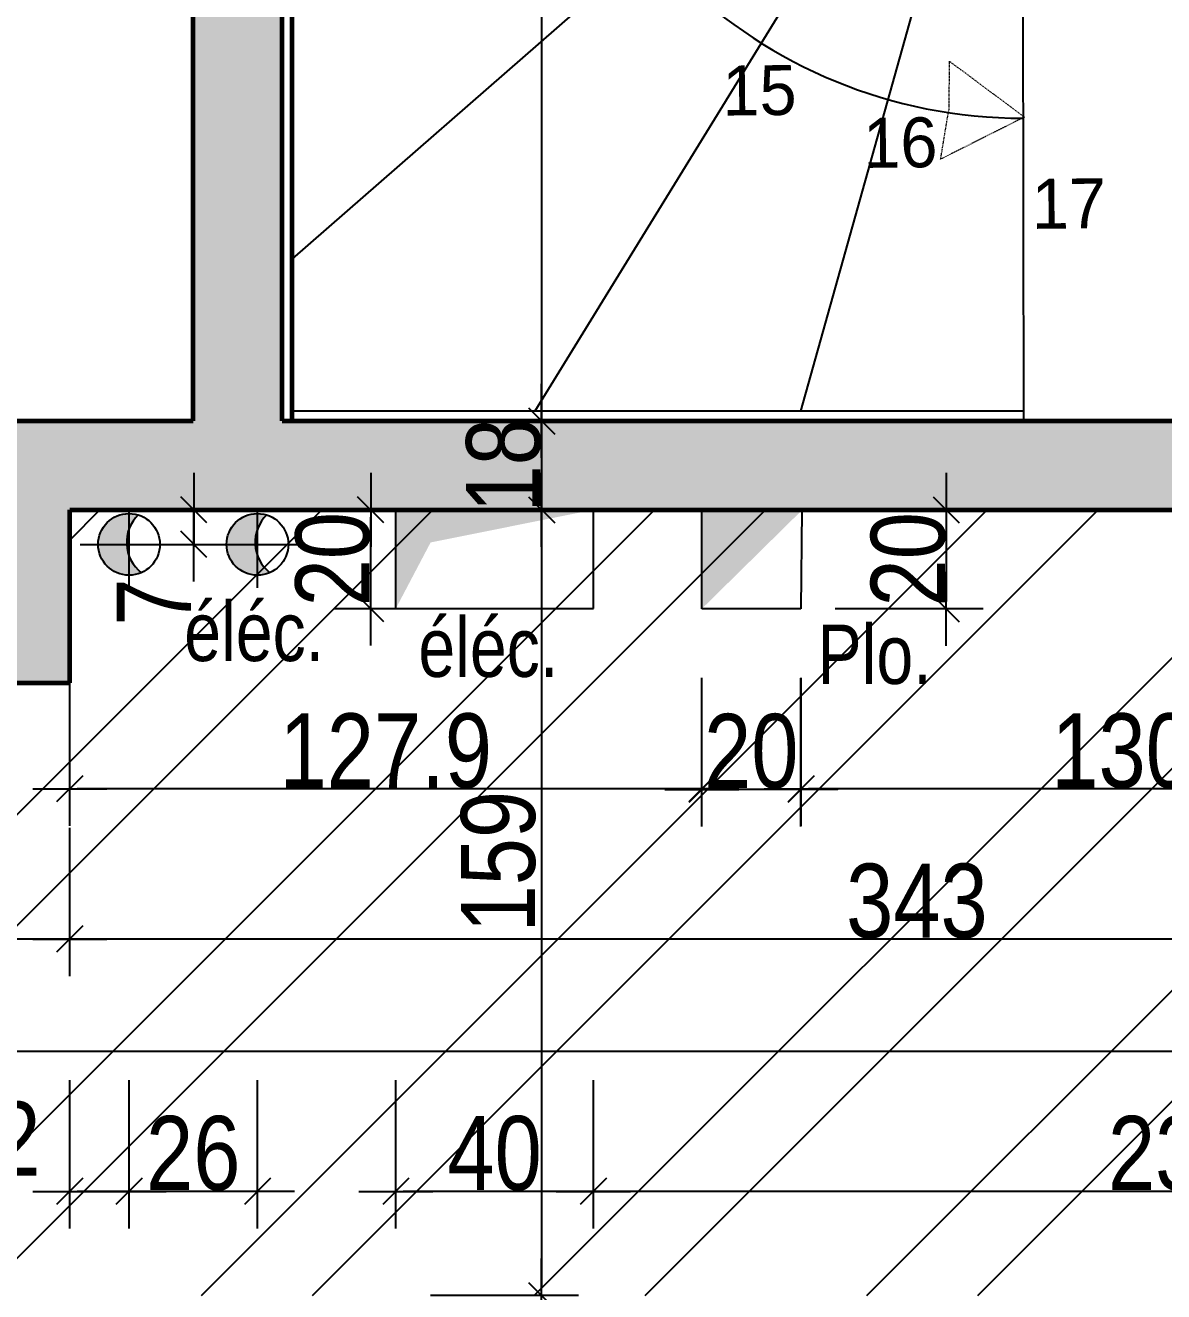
# Model space of a CAD drawing. Header units: millimetres. Extents: x -1734 to 5256, y -3612 to 588.
# Drawn here: x 1687.7 to 1918.2, y -1172 to -915.6 of the extents above; entities that cross this region are included whole.
import ezdxf
from ezdxf.enums import TextEntityAlignment as Align

# ---------------------------------------------------------------- set-up
doc = ezdxf.new("R2010")
doc.units = ezdxf.units.MM
doc.linetypes.add('CACHEX2', pattern=[19.05, 12.7, -6.35])
doc.linetypes.add('Style de ligne -16', pattern=[0.192476, 0.123031, -0.069444])
for name, color, linetype in [('01_cote_gen', 4, 'Continuous'), ('01_linteaux', 2, 'Continuous'), ('01_murs_sup', 2, 'CACHEX2'), ('01_poch_murs', 253, 'Continuous'), ('01_resv', 32, 'Continuous'), ('AA_COTES', 2, 'Continuous')]:
    doc.layers.add(name, color=color, linetype=linetype)
doc.layers.add('01_murs_coup', color=5, linetype='Continuous', lineweight=60)
doc.styles.add('Century Gothic', font='GOTHIC.TTF')
doc.styles.add('MATTE_TXT', font='arial.ttf')
doc.styles.add('STYLE2', font='ARIALN.TTF')
doc.dimstyles.new('JB50', dxfattribs={"dimscale": 0.1, "dimtxt": 150, "dimasz": 15, "dimexe": 0.1, "dimexo": 0.1, "dimgap": 0.09, "dimtad": 1, "dimdec": 1, "dimdsep": 46, "dimtxsty": 'STYLE2', "dimblk1": 'BOND_G', "dimblk2": 'BOND_D', "dimsah": 1, "dimcen": 1.5, "dimdle": 0.01, "dimse1": 1, "dimse2": 1, "dimclrd": 4, "dimclre": 2, "dimclrt": 6, "dimazin": 2, "dimtfac": 2.333333, "dimtdec": 1, "dimtix": 1, "dimtmove": 2, "dimatfit": 3, "dimldrblk": 'BOND_G', "dimfxl": 1, "dimtolj": 1, "dimtzin": 0, "dimarcsym": 0})

# ---------------------------------------------------------------- blocks, each defined once
blk = doc.blocks.new('Groupe-141-1')
at = {"color": 7, "linetype": 'Style de ligne -16', "lineweight": 13}
for p, q in [((14120.06, -46468.85), (14103.01, -46460.55)), ((14103.01, -46460.55), (14104.76, -46470.38)), ((14104.99, -46480.37), (14104.76, -46470.38)), ((14120.06, -46468.85), (14104.99, -46480.37))]:
    blk.add_line(p, q, dxfattribs=at)
blk = doc.blocks.new('BOND_G')
at = {"layer": 'AA_COTES', "color": 0}
for p, q in [((0, -5), (0, 15)), ((1.77, 1.77), (-1.77, -1.77)), ((5, 0), (-5, 0))]:
    blk.add_line(p, q, dxfattribs=at)
blk = doc.blocks.new('BOND_D')
at = {"layer": 'AA_COTES', "color": 0}
for p, q in [((0, 5), (0, -15)), ((-1.77, -1.77), (1.77, 1.77)), ((5, 0), (-5, 0))]:
    blk.add_line(p, q, dxfattribs=at)
blk = doc.blocks.new('*D493')
at = {"layer": '01_cote_gen', "color": 4, "lineweight": -2, "transparency": 16777216}
blk.add_line((2056.23, -1123.36), (692.23, -1123.36), dxfattribs=at)
at = {"layer": 'DEFPOINTS', "color": 0}
for p in [(690.73, -1108.08), (690.73, -1123.36), (2057.73, -1125.11)]:
    blk.add_point(p, dxfattribs=at)
at = {"layer": '01_cote_gen', "color": 4, "lineweight": -2, "transparency": 16777216, "xscale": 1.5, "yscale": 1.5, "zscale": 1.5, "rotation": 180}
blk.add_blockref('BOND_D', (690.73, -1123.36), dxfattribs=at)
at = {"layer": '01_cote_gen', "color": 4, "lineweight": -2, "transparency": 16777216, "xscale": 1.5, "yscale": 1.5, "zscale": 1.5}
blk.add_blockref('BOND_G', (2057.73, -1123.36), dxfattribs=at)
at = {"layer": '01_cote_gen', "color": 6, "transparency": 16777216, "insert": (1423.73, -1115.69), "char_height": 15, "attachment_point": 5, "style": 'STYLE2'}
blk.add_mtext('\\A1;1367', dxfattribs=at)
blk = doc.blocks.new('*D495')
at = {"layer": '01_cote_gen', "color": 4, "lineweight": -2, "transparency": 16777216}
blk.add_line((1695.23, -1100.58), (1365.23, -1100.58), dxfattribs=at)
at = {"layer": 'DEFPOINTS', "color": 0}
for p in [(1696.73, -1048.68), (1363.73, -1081.49), (1363.73, -1100.58)]:
    blk.add_point(p, dxfattribs=at)
at = {"layer": '01_cote_gen', "color": 4, "lineweight": -2, "transparency": 16777216, "xscale": 1.5, "yscale": 1.5, "zscale": 1.5, "rotation": 180}
blk.add_blockref('BOND_D', (1363.73, -1100.58), dxfattribs=at)
at = {"layer": '01_cote_gen', "color": 4, "lineweight": -2, "transparency": 16777216, "xscale": 1.5, "yscale": 1.5, "zscale": 1.5}
blk.add_blockref('BOND_G', (1696.73, -1100.58), dxfattribs=at)
at = {"layer": '01_cote_gen', "color": 6, "transparency": 16777216, "insert": (1530.23, -1092.91), "char_height": 15, "attachment_point": 5, "style": 'STYLE2'}
blk.add_mtext('\\A1;333', dxfattribs=at)
blk = doc.blocks.new('*D496')
at = {"layer": '01_cote_gen', "color": 4, "lineweight": -2, "transparency": 16777216}
blk.add_line((2038.23, -1100.58), (1698.23, -1100.58), dxfattribs=at)
at = {"layer": 'DEFPOINTS', "color": 0}
for p in [(1696.73, -1048.68), (2039.73, -1048.68), (1696.73, -1100.58)]:
    blk.add_point(p, dxfattribs=at)
at = {"layer": '01_cote_gen', "color": 4, "lineweight": -2, "transparency": 16777216, "xscale": 1.5, "yscale": 1.5, "zscale": 1.5, "rotation": 180}
blk.add_blockref('BOND_D', (1696.73, -1100.58), dxfattribs=at)
at = {"layer": '01_cote_gen', "color": 4, "lineweight": -2, "transparency": 16777216, "xscale": 1.5, "yscale": 1.5, "zscale": 1.5}
blk.add_blockref('BOND_G', (2039.73, -1100.58), dxfattribs=at)
at = {"layer": '01_cote_gen', "color": 6, "transparency": 16777216, "insert": (1868.23, -1092.91), "char_height": 15, "attachment_point": 5, "style": 'STYLE2'}
blk.add_mtext('\\A1;343', dxfattribs=at)
blk = doc.blocks.new('*D550')
at = {"layer": '01_cote_gen', "color": 4, "lineweight": -2, "transparency": 16777216}
blk.add_line((1792.25, -674.18), (1792.25, -994.18), dxfattribs=at)
at = {"layer": 'DEFPOINTS', "color": 0}
for p in [(1819.2, -672.68), (1792.25, -995.68), (1819.2, -995.68)]:
    blk.add_point(p, dxfattribs=at)
at = {"layer": '01_cote_gen', "color": 4, "lineweight": -2, "transparency": 16777216, "xscale": 1.5, "yscale": 1.5, "zscale": 1.5}
for name, p, rotation in [('BOND_G', (1792.25, -672.68), 90), ('BOND_D', (1792.25, -995.68), 270)]:
    blk.add_blockref(name, p, dxfattribs=dict(at, rotation=rotation))
at = {"layer": '01_cote_gen', "color": 6, "transparency": 16777216, "insert": (1784.58, -834.18), "char_height": 15, "attachment_point": 5, "rotation": 90, "style": 'STYLE2'}
blk.add_mtext('\\A1;323', dxfattribs=at)
blk = doc.blocks.new('*D551')
at = {"layer": '01_cote_gen', "color": 4, "lineweight": -2, "transparency": 16777216}
blk.add_line((1792.25, -997.18), (1792.25, -1012.18), dxfattribs=at)
at = {"layer": 'DEFPOINTS', "color": 0}
for p in [(1823.03, -995.68), (1792.25, -1013.68), (1823.23, -1013.68)]:
    blk.add_point(p, dxfattribs=at)
at = {"layer": '01_cote_gen', "color": 4, "lineweight": -2, "transparency": 16777216, "xscale": 1.5, "yscale": 1.5, "zscale": 1.5}
for name, p, rotation in [('BOND_G', (1792.25, -995.68), 90), ('BOND_D', (1792.25, -1013.68), 270)]:
    blk.add_blockref(name, p, dxfattribs=dict(at, rotation=rotation))
at = {"layer": '01_cote_gen', "color": 6, "transparency": 16777216, "insert": (1784.58, -1004.68), "char_height": 15, "attachment_point": 5, "rotation": 90, "style": 'STYLE2'}
blk.add_mtext('\\A1;18', dxfattribs=at)
blk = doc.blocks.new('*D552')
at = {"layer": '01_cote_gen', "color": 4, "lineweight": -2, "transparency": 16777216}
blk.add_line((1792.25, -1015.18), (1792.25, -1171.24), dxfattribs=at)
at = {"layer": 'DEFPOINTS', "color": 0}
for p in [(1750.66, -1013.68), (1758.6, -1172.74), (1792.25, -1172.74)]:
    blk.add_point(p, dxfattribs=at)
at = {"layer": '01_cote_gen', "color": 4, "lineweight": -2, "transparency": 16777216, "xscale": 1.5, "yscale": 1.5, "zscale": 1.5}
for name, p, rotation in [('BOND_G', (1792.25, -1013.68), 90), ('BOND_D', (1792.25, -1172.74), 270)]:
    blk.add_blockref(name, p, dxfattribs=dict(at, rotation=rotation))
at = {"layer": '01_cote_gen', "color": 6, "transparency": 16777216, "insert": (1783.52, -1084.91), "char_height": 15, "attachment_point": 5, "rotation": 90, "style": 'STYLE2'}
blk.add_mtext('\\A1;159', dxfattribs=at)
blk = doc.blocks.new('*D700')
at = {"layer": '01_cote_gen', "color": 4, "lineweight": -2, "transparency": 16777216}
blk.add_line((1973.25, -1070.17), (1846.29, -1070.17), dxfattribs=at)
at = {"layer": 'DEFPOINTS', "color": 0}
for p in [(1844.79, -1027.4), (1974.75, -1028.68), (1844.79, -1070.17)]:
    blk.add_point(p, dxfattribs=at)
at = {"layer": '01_cote_gen', "color": 4, "lineweight": -2, "transparency": 16777216, "xscale": 1.5, "yscale": 1.5, "zscale": 1.5, "rotation": 180}
blk.add_blockref('BOND_D', (1844.79, -1070.17), dxfattribs=at)
at = {"layer": '01_cote_gen', "color": 4, "lineweight": -2, "transparency": 16777216, "xscale": 1.5, "yscale": 1.5, "zscale": 1.5}
blk.add_blockref('BOND_G', (1974.75, -1070.17), dxfattribs=at)
at = {"layer": '01_cote_gen', "color": 6, "transparency": 16777216, "insert": (1909.77, -1062.5), "char_height": 15, "attachment_point": 5, "style": 'STYLE2'}
blk.add_mtext('\\A1;130', dxfattribs=at)
blk = doc.blocks.new('*D701')
at = {"layer": '01_cote_gen', "color": 4, "lineweight": -2, "transparency": 16777216}
for p, q in [((1823.18, -55.97), (1821.68, -55.97)), ((1855.45, -55.97), (1824.68, -55.97)), ((1856.95, -55.97), (1858.45, -55.97))]:
    blk.add_line(p, q, dxfattribs=at)
at = {"layer": 'DEFPOINTS', "color": 0}
for p in [(1855.45, -19.63), (1824.68, -55.97), (1824.68, -1033.72)]:
    blk.add_point(p, dxfattribs=at)
at = {"layer": '01_cote_gen', "color": 4, "lineweight": -2, "transparency": 16777216, "xscale": 1.5, "yscale": 1.5, "zscale": 1.5}
blk.add_blockref('BOND_D', (1824.68, -55.97), dxfattribs=at)
at = {"layer": '01_cote_gen', "color": 4, "lineweight": -2, "transparency": 16777216, "xscale": 1.5, "yscale": 1.5, "zscale": 1.5, "rotation": 180}
blk.add_blockref('BOND_G', (1855.45, -55.97), dxfattribs=at)
at = {"layer": '01_cote_gen', "color": 6, "transparency": 16777216, "insert": (1840.07, -48.3), "char_height": 15, "attachment_point": 5, "style": 'STYLE2'}
blk.add_mtext('\\A1;30.8', dxfattribs=at)
blk = doc.blocks.new('*D702')
at = {"layer": '01_cote_gen', "color": 4, "lineweight": -2, "transparency": 16777216}
blk.add_line((1843.22, -1070.27), (1826.18, -1070.27), dxfattribs=at)
at = {"layer": 'DEFPOINTS', "color": 0}
for p in [(1824.68, -1033.62), (1844.72, -1033.72), (1824.68, -1070.27)]:
    blk.add_point(p, dxfattribs=at)
at = {"layer": '01_cote_gen', "color": 4, "lineweight": -2, "transparency": 16777216, "xscale": 1.5, "yscale": 1.5, "zscale": 1.5, "rotation": 180}
blk.add_blockref('BOND_D', (1824.68, -1070.27), dxfattribs=at)
at = {"layer": '01_cote_gen', "color": 4, "lineweight": -2, "transparency": 16777216, "xscale": 1.5, "yscale": 1.5, "zscale": 1.5}
blk.add_blockref('BOND_G', (1844.72, -1070.27), dxfattribs=at)
at = {"layer": '01_cote_gen', "color": 6, "transparency": 16777216, "insert": (1834.7, -1062.6), "char_height": 15, "attachment_point": 5, "style": 'STYLE2'}
blk.add_mtext('\\A1;20', dxfattribs=at)
blk = doc.blocks.new('*D703')
at = {"layer": '01_cote_gen', "color": 4, "lineweight": -2, "transparency": 16777216}
blk.add_line((1823.18, -1070.17), (1698.23, -1070.17), dxfattribs=at)
at = {"layer": 'DEFPOINTS', "color": 0}
for p in [(1824.68, -1033.62), (1696.73, -1035.72), (1696.73, -1070.17)]:
    blk.add_point(p, dxfattribs=at)
at = {"layer": '01_cote_gen', "color": 4, "lineweight": -2, "transparency": 16777216, "xscale": 1.5, "yscale": 1.5, "zscale": 1.5, "rotation": 180}
blk.add_blockref('BOND_D', (1696.73, -1070.17), dxfattribs=at)
at = {"layer": '01_cote_gen', "color": 4, "lineweight": -2, "transparency": 16777216, "xscale": 1.5, "yscale": 1.5, "zscale": 1.5}
blk.add_blockref('BOND_G', (1824.68, -1070.17), dxfattribs=at)
at = {"layer": '01_cote_gen', "color": 6, "transparency": 16777216, "insert": (1760.71, -1062.5), "char_height": 15, "attachment_point": 5, "style": 'STYLE2'}
blk.add_mtext('\\A1;127.9', dxfattribs=at)
blk = doc.blocks.new('*D704')
at = {"layer": '01_cote_gen', "color": 4, "lineweight": -2, "transparency": 16777216}
blk.add_line((1874.16, -1015.18), (1874.16, -1032.22), dxfattribs=at)
at = {"layer": 'DEFPOINTS', "color": 0}
for p in [(1849.15, -1013.68), (1844.72, -1033.72), (1874.16, -1033.72)]:
    blk.add_point(p, dxfattribs=at)
at = {"layer": '01_cote_gen', "color": 4, "lineweight": -2, "transparency": 16777216, "xscale": 1.5, "yscale": 1.5, "zscale": 1.5}
for name, p, rotation in [('BOND_G', (1874.16, -1013.68), 90), ('BOND_D', (1874.16, -1033.72), 270)]:
    blk.add_blockref(name, p, dxfattribs=dict(at, rotation=rotation))
at = {"layer": '01_cote_gen', "color": 6, "transparency": 16777216, "insert": (1866.5, -1023.7), "char_height": 15, "attachment_point": 5, "rotation": 90, "style": 'STYLE2'}
blk.add_mtext('\\A1;20', dxfattribs=at)
blk = doc.blocks.new('*D705')
at = {"layer": '01_cote_gen', "color": 4, "lineweight": -2, "transparency": 16777216}
for p, q in [((1944.82, -1012.18), (1944.82, -1010.68)), ((1944.82, -1013.68), (1944.82, -1028.68)), ((1944.82, -1030.18), (1944.82, -1031.68))]:
    blk.add_line(p, q, dxfattribs=at)
at = {"layer": 'DEFPOINTS', "color": 0}
for p in [(1974.75, -1013.68), (0, -1028.68), (1944.82, -1028.68)]:
    blk.add_point(p, dxfattribs=at)
at = {"layer": '01_cote_gen', "color": 4, "lineweight": -2, "transparency": 16777216, "xscale": 1.5, "yscale": 1.5, "zscale": 1.5}
for name, p, rotation in [('BOND_G', (1944.82, -1013.68), 270), ('BOND_D', (1944.82, -1028.68), 90)]:
    blk.add_blockref(name, p, dxfattribs=dict(at, rotation=rotation))
at = {"layer": '01_cote_gen', "color": 6, "transparency": 16777216, "insert": (1937.15, -1021.18), "char_height": 15, "attachment_point": 5, "rotation": 90, "style": 'STYLE2'}
blk.add_mtext('\\A1;15', dxfattribs=at)
blk = doc.blocks.new('*D766')
at = {"layer": '01_cote_gen', "color": 4, "lineweight": -2, "transparency": 16777216}
blk.add_line((54.78, -990.18), (54.78, -1007.21), dxfattribs=at)
at = {"layer": 'DEFPOINTS', "color": 0}
for p in [(3063.75, -988.68), (0.01, -1008.71), (54.78, -1008.71)]:
    blk.add_point(p, dxfattribs=at)
at = {"layer": '01_cote_gen', "color": 4, "lineweight": -2, "transparency": 16777216, "xscale": 1.5, "yscale": 1.5, "zscale": 1.5}
for name, p, rotation in [('BOND_G', (54.78, -988.68), 90), ('BOND_D', (54.78, -1008.71), 270)]:
    blk.add_blockref(name, p, dxfattribs=dict(at, rotation=rotation))
at = {"layer": '01_cote_gen', "color": 6, "transparency": 16777216, "insert": (47.11, -998.7), "char_height": 15, "attachment_point": 5, "rotation": 90, "style": 'STYLE2'}
blk.add_mtext('\\A1;20', dxfattribs=at)
blk = doc.blocks.new('*D771')
at = {"layer": '01_resv', "color": 4, "lineweight": -2, "transparency": 16777216}
blk.add_line((1733.23, -1151.66), (1710.23, -1151.66), dxfattribs=at)
at = {"layer": 'DEFPOINTS', "color": 0}
for p in [(1708.73, -1029.46), (1734.73, -1029.46), (1708.73, -1151.66)]:
    blk.add_point(p, dxfattribs=at)
at = {"layer": '01_resv', "color": 4, "lineweight": -2, "transparency": 16777216, "xscale": 1.5, "yscale": 1.5, "zscale": 1.5, "rotation": 180}
blk.add_blockref('BOND_D', (1708.73, -1151.66), dxfattribs=at)
at = {"layer": '01_resv', "color": 4, "lineweight": -2, "transparency": 16777216, "xscale": 1.5, "yscale": 1.5, "zscale": 1.5}
blk.add_blockref('BOND_G', (1734.73, -1151.66), dxfattribs=at)
at = {"layer": '01_resv', "color": 6, "transparency": 16777216, "insert": (1721.73, -1143.99), "char_height": 15, "attachment_point": 5, "style": 'STYLE2'}
blk.add_mtext('\\A1;26', dxfattribs=at)
blk = doc.blocks.new('*D772')
at = {"layer": '01_resv', "color": 4, "lineweight": -2, "transparency": 16777216}
blk.add_line((1707.23, -1151.66), (1698.23, -1151.66), dxfattribs=at)
at = {"layer": 'DEFPOINTS', "color": 0}
for p in [(1708.73, -1029.46), (1696.73, -1031.18), (1696.73, -1151.66)]:
    blk.add_point(p, dxfattribs=at)
at = {"layer": '01_resv', "color": 4, "lineweight": -2, "transparency": 16777216, "xscale": 1.5, "yscale": 1.5, "zscale": 1.5, "rotation": 180}
blk.add_blockref('BOND_D', (1696.73, -1151.66), dxfattribs=at)
at = {"layer": '01_resv', "color": 4, "lineweight": -2, "transparency": 16777216, "xscale": 1.5, "yscale": 1.5, "zscale": 1.5}
blk.add_blockref('BOND_G', (1708.73, -1151.66), dxfattribs=at)
at = {"layer": '01_resv', "color": 6, "transparency": 16777216, "insert": (1681.24, -1140.99), "char_height": 15, "attachment_point": 5, "style": 'STYLE2'}
blk.add_mtext('\\A1;12', dxfattribs=at)
blk = doc.blocks.new('*D775')
at = {"layer": '01_resv', "color": 4, "lineweight": -2, "transparency": 16777216}
blk.add_line((2038.23, -1151.66), (1804.23, -1151.66), dxfattribs=at)
at = {"layer": 'DEFPOINTS', "color": 0}
for p in [(1802.73, -1033.68), (2039.73, -1062.67), (1802.73, -1151.66)]:
    blk.add_point(p, dxfattribs=at)
at = {"layer": '01_resv', "color": 4, "lineweight": -2, "transparency": 16777216, "xscale": 1.5, "yscale": 1.5, "zscale": 1.5, "rotation": 180}
blk.add_blockref('BOND_D', (1802.73, -1151.66), dxfattribs=at)
at = {"layer": '01_resv', "color": 4, "lineweight": -2, "transparency": 16777216, "xscale": 1.5, "yscale": 1.5, "zscale": 1.5}
blk.add_blockref('BOND_G', (2039.73, -1151.66), dxfattribs=at)
at = {"layer": '01_resv', "color": 6, "transparency": 16777216, "insert": (1921.23, -1143.99), "char_height": 15, "attachment_point": 5, "style": 'STYLE2'}
blk.add_mtext('\\A1;237', dxfattribs=at)
blk = doc.blocks.new('*D776')
at = {"layer": '01_resv', "color": 4, "lineweight": -2, "transparency": 16777216}
blk.add_line((1801.23, -1151.66), (1764.23, -1151.66), dxfattribs=at)
at = {"layer": 'DEFPOINTS', "color": 0}
for p in [(1762.73, -1033.68), (1802.73, -1033.68), (1762.73, -1151.66)]:
    blk.add_point(p, dxfattribs=at)
at = {"layer": '01_resv', "color": 4, "lineweight": -2, "transparency": 16777216, "xscale": 1.5, "yscale": 1.5, "zscale": 1.5, "rotation": 180}
blk.add_blockref('BOND_D', (1762.73, -1151.66), dxfattribs=at)
at = {"layer": '01_resv', "color": 4, "lineweight": -2, "transparency": 16777216, "xscale": 1.5, "yscale": 1.5, "zscale": 1.5}
blk.add_blockref('BOND_G', (1802.73, -1151.66), dxfattribs=at)
at = {"layer": '01_resv', "color": 6, "transparency": 16777216, "insert": (1782.73, -1143.99), "char_height": 15, "attachment_point": 5, "style": 'STYLE2'}
blk.add_mtext('\\A1;40', dxfattribs=at)
blk = doc.blocks.new('*D777')
at = {"layer": '01_resv', "color": 4, "lineweight": -2, "transparency": 16777216}
blk.add_line((1721.85, -1019.18), (1721.85, -1015.18), dxfattribs=at)
at = {"layer": 'DEFPOINTS', "color": 0}
for p in [(1721.85, -1013.68), (1723.35, -1013.68), (1720.94, -1020.68)]:
    blk.add_point(p, dxfattribs=at)
at = {"layer": '01_resv', "color": 4, "lineweight": -2, "transparency": 16777216, "xscale": 1.5, "yscale": 1.5, "zscale": 1.5}
for name, p, rotation in [('BOND_D', (1721.85, -1013.68), 90), ('BOND_G', (1721.85, -1020.68), 270)]:
    blk.add_blockref(name, p, dxfattribs=dict(at, rotation=rotation))
at = {"layer": '01_resv', "color": 6, "transparency": 16777216, "insert": (1713.74, -1032.38), "char_height": 15, "attachment_point": 5, "rotation": 90, "style": 'STYLE2'}
blk.add_mtext('\\A1;7', dxfattribs=at)
blk = doc.blocks.new('*D778')
at = {"layer": '01_resv', "color": 4, "lineweight": -2, "transparency": 16777216}
blk.add_line((1757.66, -1032.18), (1757.66, -1015.18), dxfattribs=at)
at = {"layer": 'DEFPOINTS', "color": 0}
for p in [(1757.66, -1013.68), (1773.46, -1013.68), (1782.73, -1033.68)]:
    blk.add_point(p, dxfattribs=at)
at = {"layer": '01_resv', "color": 4, "lineweight": -2, "transparency": 16777216, "xscale": 1.5, "yscale": 1.5, "zscale": 1.5}
for name, p, rotation in [('BOND_D', (1757.66, -1013.68), 90), ('BOND_G', (1757.66, -1033.68), 270)]:
    blk.add_blockref(name, p, dxfattribs=dict(at, rotation=rotation))
at = {"layer": '01_resv', "color": 6, "transparency": 16777216, "insert": (1749.99, -1023.68), "char_height": 15, "attachment_point": 5, "rotation": 90, "style": 'STYLE2'}
blk.add_mtext('\\A1;20', dxfattribs=at)

msp = doc.modelspace()

# ---------------------------------------------------------------- hatches: boundary and pattern name
at = {"layer": '01_murs_sup'}
h = msp.add_hatch(dxfattribs=at)
h.set_pattern_fill('DASH', color=256, scale=2.5, angle=135)
h.set_pattern_definition([(135, (-68736.468, 24963.4096), (-11.22532015, 9e-16), [7.9375, -7.9375])])
h.paths.add_polyline_path([(2263.73, 314.3), (2245.73, 314.3), (2245.73, 215.3), (2263.73, 215.3)])
h.paths.add_polyline_path([(2263.73, 125.3), (2245.73, 125.3), (2245.73, 67.3), (2263.73, 67.3)])
h.paths.add_polyline_path([(2263.73, -22.7), (2245.73, -22.7), (2245.73, -161.7), (2263.73, -161.7)])
h.paths.add_polyline_path([(2405.73, 314.3), (2387.73, 314.3), (2387.73, 215.3), (2405.73, 215.3)])
h.paths.add_polyline_path([(2405.73, 125.3), (2387.73, 125.3), (2387.73, 67.3), (2405.73, 67.3)])
h.paths.add_polyline_path([(2405.73, -22.7), (2387.73, -22.7), (2387.73, -161.7), (2405.73, -161.7)])
h.paths.add_polyline_path([(2057.73, -321.69), (1717.73, -321.69), (1625.73, -321.69), (1625.73, -337.69), (2039.73, -337.69), (2039.73, -654.68), (1721.73, -654.68), (1721.73, -995.68), (1678.73, -995.68), (1678.73, -1030.68), (1298.73, -1030.68), (1298.73, -1048.68), (1696.73, -1048.68), (1696.73, -1013.68), (2039.73, -1013.68), (2039.73, -1048.68), (2057.73, -1048.68), (2057.73, -990.68), (2039.73, -990.68), (2039.73, -995.68), (1739.73, -995.68), (1739.73, -672.68), (2039.73, -672.68), (2039.73, -857.68), (2057.73, -857.68)])
h.paths.add_polyline_path([(1353.73, -321.69), (952.73, -321.69), (853.73, -321.69), (853.73, -337.69), (954.73, -337.69), (954.73, -1030.68), (830.73, -1030.68), (830.73, -1048.68), (1196.73, -1048.68), (1196.73, -1030.68), (972.73, -1030.68), (972.73, -337.69), (1353.73, -337.69)])
at = {"layer": '01_poch_murs'}
h = msp.add_hatch(dxfattribs=at)
h.set_pattern_fill('ANSI32', color=256, scale=5)
h.paths.add_polyline_path([(4093.73, -1048.68), (3639.73, -1048.68), (3639.73, -1065.68), (3629.73, -1065.68), (3629.73, -1048.68), (3489.73, -1048.68), (3387.73, -1048.68), (3128.73, -1048.68), (3128.73, -988.68), (2960.73, -988.68), (2960.73, -1048.68), (2810.73, -1048.68), (2708.73, -1048.68), (2387.73, -1048.68), (2387.73, -337.69), (2260.73, -337.69), (2260.73, -343.69), (2250.73, -343.69), (2250.73, -337.69), (2167.73, -337.69), (2167.73, -343.69), (2167.73, -349.69), (2257.72, -349.69, -0.414214), (2167.73, -439.68), (2167.73, -445.68), (2167.73, -451.68), (2250.73, -451.68), (2250.73, -445.68), (2260.73, -445.68), (2260.73, -451.68), (2260.73, -672.68), (2242.73, -672.68), (2077.73, -672.68), (2077.73, -857.68), (2077.73, -864.68), (2087.73, -864.68, -0.213422), (2077.73, -887.04), (2077.73, -896.93, -0.350001), (2147.73, -984.68), (2077.73, -984.68), (2077.73, -990.68), (2077.73, -1048.68), (2059.73, -1048.68), (2059.73, -1172.68), (2332.73, -1172.68), (2387.73, -1172.68), (2701.73, -1172.68), (3387.73, -1172.68), (3489.73, -1172.68), (3629.73, -1172.68), (3629.73, -1167.68), (3639.73, -1167.68), (3639.73, -1172.68), (4093.73, -1172.68)])
h.paths.add_polyline_path([(4768.73, -1066.7), (4768.73, -1048.68), (4523.73, -1048.68), (4111.73, -1048.68), (4111.73, -1172.68), (4349.73, -1172.68), (4451.73, -1172.68), (4768.73, -1172.68), (4768.73, -1168.7)])
h.paths.add_polyline_path([(2057.73, -1048.68), (2039.73, -1048.68), (2039.73, -1013.68), (1696.73, -1013.68), (1696.73, -1048.68), (1414.73, -1048.68), (1363.73, -1048.68), (1363.73, -1155.16), (1363.73, -1172.74), (1414.73, -1172.74), (2057.73, -1172.74)])
h.paths.add_polyline_path([(1363.73, -1048.68), (1312.73, -1048.68), (830.73, -1048.68), (728.73, -1048.68), (690.73, -1048.68), (690.73, -1172.7), (711.73, -1172.7), (713.73, -1172.7), (813.73, -1172.72), (1323.73, -1172.74), (1363.73, -1172.74), (1363.73, -1155.16), (1363.73, -1149.88)])
h.paths.add_polyline_path([(2387.73, -161.7), (2387.73, -22.7), (2387.73, 67.3), (2387.73, 125.3), (2387.73, 215.3), (2387.73, 296.3), (2263.73, 296.3), (2263.73, 215.3), (2263.73, 125.3), (2263.73, 67.3), (2263.73, -22.7), (2263.73, -161.7), (2263.73, -311.7), (2263.73, -321.69), (2387.73, -321.69), (2387.73, -311.7)])
h.paths.add_polyline_path([(2387.73, -321.69), (2263.73, -321.69), (2263.73, -337.69), (2387.73, -337.69)])
h = msp.add_hatch(color=256, dxfattribs=at)
h.dxf.hatch_style = 1
h.paths.add_polyline_path([(1915.73, -321.69), (1536.73, -321.69), (1536.73, -337.69), (1721.73, -337.69), (1721.73, -995.68), (1678.73, -995.68), (1678.73, -1030.68), (1414.73, -1030.68), (1414.73, -1048.68), (1696.73, -1048.68), (1696.73, -1013.68), (2039.73, -1013.68), (2039.73, -1048.68), (2057.73, -1048.68), (2057.73, -990.68), (2039.73, -990.68), (2039.73, -995.68), (1739.73, -995.68), (1739.73, -672.68), (2039.73, -672.68), (2039.73, -857.68), (2057.73, -857.68), (2057.73, -469.68), (2039.73, -469.68), (2039.73, -654.68), (1739.73, -654.68), (1739.73, -337.69), (1915.73, -337.69)])
h.paths.add_polyline_path([(2057.73, -321.69), (2010.73, -321.69), (2010.73, -337.69), (2057.73, -337.69)], flags=17)
h.paths.add_polyline_path([(1439.73, -321.69), (1285.73, -321.69), (1285.73, -337.69), (1439.73, -337.69)])
h.paths.add_polyline_path([(1013.73, -321.69), (972.73, -321.69), (972.73, -337.69), (1013.73, -337.69)])
h.paths.add_polyline_path([(954.73, -321.69), (893.73, -321.69), (893.73, -337.69), (954.73, -337.69)])
h.paths.add_polyline_path([(711.73, -321.69), (595.73, -321.69), (595.73, -337.69), (711.73, -337.69)])
h.paths.add_polyline_path([(405.73, -321.69), (309.73, -321.69), (309.73, -683.69), (325.73, -683.69), (325.73, -337.69), (405.73, -337.69)])
at = {"layer": '01_resv'}
h = msp.add_hatch(color=256, dxfattribs=at)
h.dxf.hatch_style = 1
h.paths.add_polyline_path([(1710.59, -1014.72, 0.075683), (1708.73, -1014.43), (1708.73, -1017.55, -0.110408)])
h.paths.add_polyline_path([(1708.73, -1014.43, 0.414214), (1702.48, -1020.68), (1708.24, -1020.68, -0.103064), (1708.73, -1017.55)])
h.paths.add_polyline_path([(1708.73, -1023.04, -0.077795), (1708.24, -1020.68), (1702.48, -1020.68, 0.414214), (1708.73, -1026.93)])
h.paths.add_polyline_path([(1708.73, -1023.04), (1708.73, -1026.93, 0.102646), (1711.22, -1026.42, -0.13757)])
h = msp.add_hatch(color=256, dxfattribs=at)
h.dxf.hatch_style = 1
h.paths.add_polyline_path([(1736.59, -1014.72, 0.075683), (1734.73, -1014.43), (1734.73, -1017.55, -0.110408)])
h.paths.add_polyline_path([(1734.73, -1014.43, 0.414214), (1728.48, -1020.68), (1734.24, -1020.68, -0.103064), (1734.73, -1017.55)])
h.paths.add_polyline_path([(1734.73, -1023.04, -0.077795), (1734.24, -1020.68), (1728.48, -1020.68, 0.414214), (1734.73, -1026.93)])
h.paths.add_polyline_path([(1734.73, -1023.04), (1734.73, -1026.93, 0.102646), (1737.22, -1026.42, -0.13757)])

# ---------------------------------------------------------------- linework, layer by layer
at = {"layer": '01_linteaux'}
for p, q in [((1741.73, -993.68), (1741.73, -674.67)), ((1877.98, -843.92), (1741.73, -962.89)), ((1880.89, -847.41), (1790.87, -993.68)), ((1885.24, -848.77), (1844.65, -993.68)), ((1889.58, -849.42), (1889.79, -995.78)), ((1889.79, -993.68), (1741.73, -993.68))]:
    msp.add_line(p, q, dxfattribs=at)
msp.add_arc((1889.78, -834.42), 100, 94.2458, 270.0007, dxfattribs=at)
at = {"layer": '01_murs_coup'}
for p, q in [((1721.73, -995.68), (1721.73, -337.69)), ((1739.73, -995.68), (1739.73, -672.68)), ((1741.73, -995.68), (1741.73, -672.68)), ((1678.73, -995.68), (1721.73, -995.68)), ((1739.73, -995.68), (2039.73, -995.68)), ((1696.73, -1048.68), (1696.73, -1013.68)), ((1696.73, -1013.68), (2039.73, -1013.68)), ((1414.73, -1048.68), (1696.73, -1048.68))]:
    msp.add_line(p, q, dxfattribs=at)
at = {"layer": '01_murs_sup', "ltscale": 2}
for p, q in [((1721.73, -995.68), (1721.73, -654.68)), ((1739.73, -995.68), (1739.73, -672.68)), ((1739.73, -995.68), (1739.73, -672.68)), ((1741.73, -995.68), (1741.73, -672.68)), ((1678.73, -995.68), (1721.73, -995.68)), ((1739.73, -995.68), (2039.73, -995.68)), ((1696.73, -1048.68), (1696.73, -1013.68)), ((1696.73, -1013.68), (2039.73, -1013.68)), ((1298.73, -1048.68), (1696.73, -1048.68))]:
    msp.add_line(p, q, dxfattribs=at)
at = {"layer": '01_resv'}
for p, q in [((1708.73, -1029.46), (1708.73, -1013.68)), ((1734.73, -1029.46), (1734.73, -1013.68)), ((1762.73, -1033.68), (1762.73, -1013.68)), ((1802.73, -1033.68), (1802.73, -1013.68)), ((1824.68, -1013.57), (1844.93, -1013.78)), ((1824.68, -1033.72), (1824.68, -1013.57)), ((1844.93, -1013.78), (1844.72, -1033.72)), ((1698.83, -1020.68), (1741.73, -1020.68)), ((1762.73, -1033.68), (1802.73, -1033.68)), ((1844.72, -1033.72), (1824.68, -1033.72))]:
    msp.add_line(p, q, dxfattribs=at)
for centre in [(1708.73, -1020.68), (1734.73, -1020.68)]:
    msp.add_circle(centre, 6.25, dxfattribs=at)
for centre in [(1716.01, -1020.29), (1742.01, -1020.29)]:
    msp.add_arc(centre, 7.77, 134.1329, 231.9974, dxfattribs=at)
for points in [[(1762.73, -1033.68), (1762.73, -1013.68), (1769.78, -1020.29)], [(1762.73, -1013.68), (1802.73, -1013.68), (1769.78, -1020.29)], [(1824.68, -1033.72), (1824.68, -1013.57), (1844.93, -1013.78)]]:
    msp.add_solid(points, dxfattribs=at)

# ---------------------------------------------------------------- block references
at = {"layer": '01_linteaux', "rotation": 349.2764052561433}
msp.add_blockref('Groupe-141-1', (-3336.97, 47350.49), dxfattribs=at)

# ---------------------------------------------------------------- texts
at = {"layer": '01_linteaux', "char_height": 10.1056, "width": 15.6407, "attachment_point": 1, "rotation": 0.6107, "line_spacing_factor": 1.026243, "style": 'Century Gothic'}
for s, insert in [('\\pt3.6249,7.0931,10.641,14.188,17.735,21.282;15', (1828.78, -923.78)), ('\\pt3.6249,7.0931,10.641,14.188,17.735,21.282;16', (1857.3, -934.37)), ('\\pt3.6249,7.4448,11.167,14.886,18.615;17', (1891.42, -946.71))]:
    msp.add_mtext(s, dxfattribs=dict(at, insert=insert))
at = {"layer": '01_resv', "style": 'MATTE_TXT', "width": 0.8}
for s, p in [('éléc.', (1719.9, -1047.9)), ('éléc.', (1767.3, -1051.1)), ('Plo.', (1848.1, -1052.53))]:
    msp.add_text(s, height=12, dxfattribs=at).set_placement(p, align=Align.BOTTOM_LEFT)

# ---------------------------------------------------------------- dimensions: what is measured, and where the dimension line sits
at = {"layer": '01_cote_gen'}
for base, p1, p2, picture, middle in [((1824.68, -55.97), (1855.45, -19.63), (1824.68, -1033.72), '*D701', (1840.07, -48.3)), ((1844.79, -1070.17), (1974.75, -1028.68), (1844.79, -1027.4), '*D700', (1909.77, -1062.5)), ((1696.734, -1070.1659), (1824.6817, -1033.6153), (1696.734, -1035.7203), '*D703', (1760.7078, -1062.4983)), ((1824.68, -1070.27), (1844.72, -1033.72), (1824.68, -1033.62), '*D702', (1834.7, -1062.6)), ((1363.73, -1100.58), (1696.73, -1048.68), (1363.73, -1081.49), '*D495', (1530.23, -1092.91)), ((1696.73, -1100.58), (2039.73, -1048.68), (1696.73, -1048.68), '*D496', (1868.23, -1092.91))]:
    dim = msp.add_linear_dim(base=base, p1=p1, p2=p2, dimstyle='JB50', dxfattribs=at)
    dim.commit()
    dim.dimension.update_dxf_attribs({"geometry": picture, "text_midpoint": middle})
for base, p1, p2, picture, middle in [((1792.25, -995.68), (1819.2, -672.68), (1819.2, -995.68), '*D550', (1784.58, -834.18)), ((54.78, -1008.71), (3063.75, -988.68), (0.01, -1008.71), '*D766', (47.11, -998.7)), ((1792.25, -1013.68), (1823.03, -995.68), (1823.23, -1013.68), '*D551', (1784.58, -1004.68)), ((1944.82, -1028.68), (1974.75, -1013.68), (0, -1028.68), '*D705', (1937.15, -1021.18)), ((1874.16, -1033.72), (1849.15, -1013.68), (1844.72, -1033.72), '*D704', (1866.5, -1023.7))]:
    dim = msp.add_linear_dim(base=base, p1=p1, p2=p2, angle=90, dimstyle='JB50', dxfattribs=at)
    dim.commit()
    dim.dimension.update_dxf_attribs({"geometry": picture, "text_midpoint": middle})
dim = msp.add_linear_dim(base=(1792.25, -1172.74), p1=(1750.66, -1013.68), p2=(1758.6, -1172.74), angle=90, text='159', dimstyle='JB50', dxfattribs=at)
dim.commit()
dim.dimension.update_dxf_attribs({"geometry": '*D552', "text_midpoint": (1783.52, -1084.91), "dimtype": 160})
dim = msp.add_linear_dim(base=(690.73, -1123.36), p1=(2057.73, -1125.11), p2=(690.73, -1108.08), dimstyle='JB50', dxfattribs=at)
dim.commit()
dim.dimension.update_dxf_attribs({"geometry": '*D493', "text_midpoint": (1423.73, -1115.69), "dimtype": 160})
at = {"layer": '01_resv'}
dim = msp.add_linear_dim(base=(1721.85, -1013.68), p1=(1720.94, -1020.68), p2=(1723.35, -1013.68), angle=90, dimstyle='JB50', dxfattribs=at)
dim.commit()
dim.dimension.update_dxf_attribs({"geometry": '*D777', "text_midpoint": (1713.74, -1032.38), "dimtype": 160})
dim = msp.add_linear_dim(base=(1757.66, -1013.68), p1=(1782.73, -1033.68), p2=(1773.46, -1013.68), angle=90, dimstyle='JB50', dxfattribs=at)
dim.commit()
dim.dimension.update_dxf_attribs({"geometry": '*D778', "text_midpoint": (1749.99, -1023.68)})
dim = msp.add_linear_dim(base=(1696.73, -1151.66), p1=(1708.73, -1029.46), p2=(1696.73, -1031.18), dimstyle='JB50', dxfattribs=at)
dim.commit()
dim.dimension.update_dxf_attribs({"geometry": '*D772', "text_midpoint": (1681.24, -1140.99), "dimtype": 160})
for base, p1, p2, picture, middle in [((1708.73, -1151.66), (1734.73, -1029.46), (1708.73, -1029.46), '*D771', (1721.73, -1143.99)), ((1762.73, -1151.66), (1802.73, -1033.68), (1762.73, -1033.68), '*D776', (1782.73, -1143.99)), ((1802.73, -1151.66), (2039.73, -1062.67), (1802.73, -1033.68), '*D775', (1921.23, -1143.99))]:
    dim = msp.add_linear_dim(base=base, p1=p1, p2=p2, dimstyle='JB50', dxfattribs=at)
    dim.commit()
    dim.dimension.update_dxf_attribs({"geometry": picture, "text_midpoint": middle})

doc.saveas('drawing.dxf')
